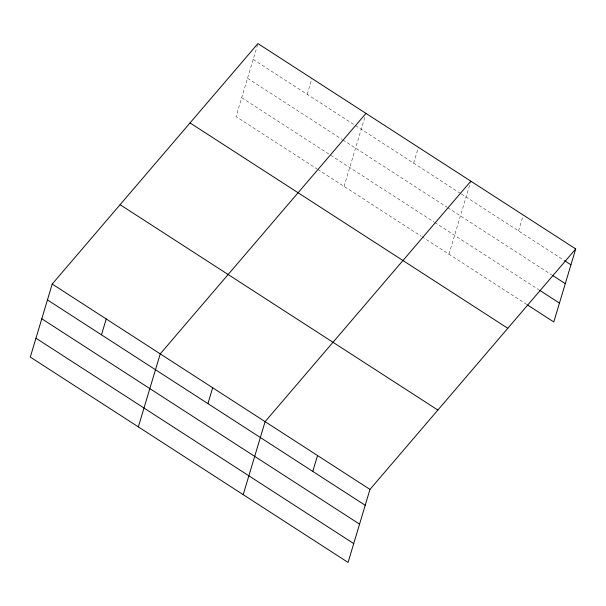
<?xml version="1.0" encoding="UTF-8"?>
<svg xmlns="http://www.w3.org/2000/svg" width="606" height="606" viewBox="0 0 606 606"><rect width="100%" height="100%" fill="white"/><g stroke="black" fill="none" stroke-linecap="round" stroke-linejoin="round"><path stroke-width="0.45" stroke-dasharray="3.03 2.27" d="M257.671 44.45L236.029 116.579L317.059 168.953M307.197 94.339L311.954 78.477M344.072 186.406L364.918 116.92M413.648 163.143L418.405 147.281M448.932 254.179L470.574 182.05M518.509 230.909L523.266 215.054M253.172 59.426L460.515 193.435M461.31 193.943L563.792 260.179M247.513 78.288L342.049 139.388M342.844 139.895L446.917 207.161M447.713 207.669L551.778 274.927M241.688 97.717L433.934 221.97M434.729 222.485L538.802 289.744M317.855 169.46L421.125 236.211M421.92 236.719L526.788 304.492"/><path stroke-width="0.91" d="M52.207 284.047L30.3 357.063L348.071 562.429L369.971 489.421L575.7 248.937L257.929 43.571L52.207 284.047L369.971 489.421M101.467 334.823L106.224 318.961M138.342 426.889L160.249 353.874L365.971 113.39M207.919 403.619L212.676 387.764M243.203 494.663L265.11 421.647L470.839 181.164M312.779 471.392L317.544 455.538M575.7 248.937L553.793 321.953L527.576 305.007M564.587 260.694L570.943 264.799M552.574 275.442L565.284 283.661M539.59 290.251L559.452 303.091M190.042 122.927L507.813 328.3M120.094 204.692L437.865 410.057M47.45 299.909L365.213 505.283M41.791 318.771L359.555 524.137M35.959 338.201L353.73 543.574"/></g></svg>
